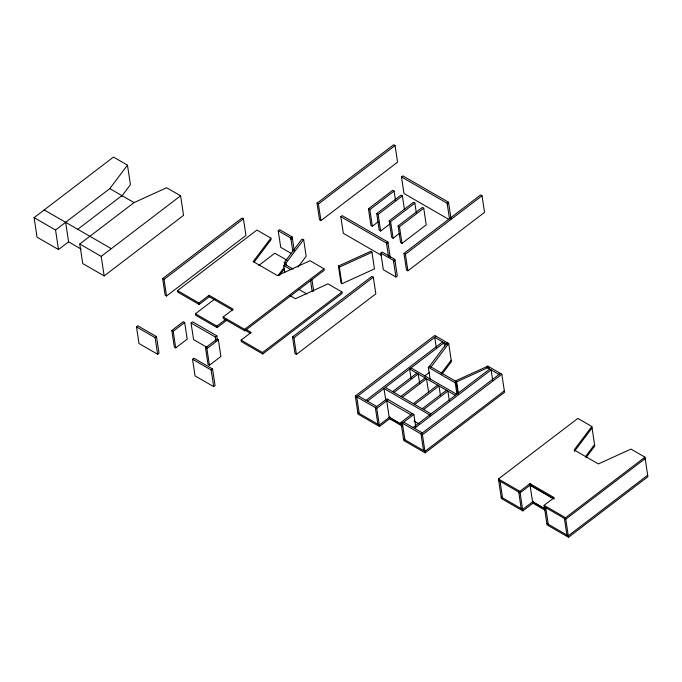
<?xml version="1.0" encoding="UTF-8"?>
<svg xmlns="http://www.w3.org/2000/svg" width="682" height="682" viewBox="0 0 682 682"><rect width="100%" height="100%" fill="white"/><g stroke="black" fill="none" stroke-linecap="round" stroke-linejoin="round"><path stroke-width="1.02" d="M58.49 249.561L55.54 230.013L109.811 188.616L127.474 165.146L113.493 157.073L34.1 217.635L37.058 237.183L58.49 249.561L68.592 241.854L65.642 222.306M121.601 196.425L130.433 184.686L127.474 165.146M199.153 304.462L177.712 292.084L177.49 290.617L256.892 230.056L270.873 238.12L253.201 261.59L277.438 275.579L310.012 260.72L323.993 268.793L324.214 270.26L244.821 330.821L223.381 318.451L223.159 316.985L233.27 309.278L209.033 295.289L198.931 302.996L199.153 304.462L209.255 296.755L209.033 295.289M254.054 262.22L271.095 239.587L270.873 238.12M284.726 265.716L284.258 262.604L301.921 239.135L303.652 239.612L306.167 256.227L297.957 267.122M286.295 265.162L285.988 263.082L303.652 239.612M278.094 275.519L283.772 267.975M279.577 275.306L284.624 268.606M389.371 417.316L389.593 418.782L379.49 426.489L358.05 414.11L355.322 396.037L434.715 335.467L448.696 343.54L431.033 367.01L429.302 366.532L446.966 343.063L448.696 343.54L451.433 361.622L441.97 374.196M441.118 373.565L451.211 360.156M522.838 510.903L501.398 498.525L498.44 478.977L577.842 418.416L591.823 426.489L574.15 449.958L598.387 463.948L630.961 449.088L644.942 457.162L647.9 476.701L568.507 537.263L547.066 524.893L544.108 505.345L554.219 497.638L529.982 483.649L519.88 491.355L522.838 510.903L532.94 503.197L532.719 501.73L545.285 508.985M574.372 451.424L592.044 427.955M585.719 456.301L594.551 444.562M585.94 457.767L594.772 446.028L591.823 426.489M77.757 229.297L121.925 195.606M79.768 244.003L134.039 202.605L166.621 187.746L180.602 195.811L183.56 215.359L104.158 275.92L82.727 263.55L79.768 244.003L101.209 256.381L104.158 275.92M101.209 256.381L180.602 195.811M162.64 278.588L242.033 218.018L243.431 218.828L245.946 235.443L166.544 296.005L165.146 295.195L162.64 278.588L164.038 279.39L166.544 296.005M164.038 279.39L243.431 218.828M136.485 326.9L137.858 325.843L156.502 336.61L159.017 353.225L157.636 354.273L138.992 343.515L136.485 326.9L155.121 337.658L157.636 354.273M291.564 253.619L280.728 247.361L278.213 230.746L279.594 229.698L292.177 236.961L294.232 250.533M317.019 203.193L393.659 144.737L395.057 145.539L397.563 162.154L320.932 220.61L319.534 219.809L317.019 203.193L318.417 203.995L320.932 220.61M318.417 203.995L395.057 145.539M155.121 337.658L156.502 336.61M292.851 251.59L290.796 238.018L292.177 236.961M291.009 239.416L292.39 238.368M171.804 330.472L183.287 321.708L184.686 322.518L187.2 339.133L175.717 347.888L174.319 347.087L171.804 330.472L173.202 331.282L175.717 347.888M227.208 319.901L217.098 327.607L195.666 315.229L195.444 313.763L214.873 298.946M258.793 265.443L274.837 253.201L287.071 260.26M173.202 331.282L184.686 322.518M207.03 347.377L193.569 339.602L191.054 322.987L192.58 321.827L216.816 335.817L217.439 339.968M381.681 255.46L343.327 233.312L340.812 216.697L342.193 215.64L387.862 242.008L390.215 257.583M284.803 272.74L283.703 265.469L285.085 264.42L293.158 269.075M448.756 219.365L404 193.526L401.485 176.911L402.866 175.862L448.534 202.222L451.049 218.837M378.203 221.769L372.346 226.228L370.948 225.427L368.433 208.811L392.687 190.312L394.085 191.122L395.5 200.465M217.098 327.607L216.876 326.141L225.299 319.722M372.346 226.228L369.832 209.621L394.085 191.122M389.848 224.011L380.65 231.028L379.252 230.218L376.737 213.602L400.99 195.103L402.389 195.913L404.426 209.408M215.921 341.136L215.29 336.976L216.816 335.817M380.65 231.028L378.135 214.412L402.389 195.913M205.512 347.82L216.995 339.056L218.393 339.866L220.908 356.481L209.425 365.237L208.027 364.435L205.512 347.82L206.91 348.621L209.425 365.237M192.529 359.261L193.91 358.203L212.554 368.971L215.069 385.586L213.688 386.634L195.043 375.876L192.529 359.261L211.173 370.019L213.688 386.634M206.91 348.621L218.393 339.866M244.821 330.821L244.599 329.363L323.993 268.793M398.979 233.764L393.122 238.231L391.724 237.421L389.209 220.806L413.463 202.307L414.861 203.117L416.429 213.5M393.122 238.231L390.607 221.616L414.861 203.117M290.003 295.621L295.383 298.733L327.965 283.874L341.946 291.947L342.168 293.405L262.766 353.975L241.334 341.597L241.113 340.13L251.215 332.424L245.827 329.312M398.075 225.921L422.329 207.422L423.727 208.232L426.233 224.847L401.988 243.346L400.59 242.536L398.075 225.921L399.473 226.731L401.988 243.346M211.173 370.019L212.554 368.971M399.473 226.731L423.727 208.232M388.518 256.551L386.481 243.065L387.862 242.008M386.626 244.062L388.007 243.005M380.837 253.116L382.218 252.067L394.801 259.331L397.308 275.937L395.927 276.994L383.352 269.731L380.837 253.116L393.42 260.379L395.927 276.994M449.506 218.854L447.153 203.279L448.534 202.222M447.307 204.276L448.688 203.219M262.766 353.975L262.544 352.509L341.946 291.947M292.527 336.959L371.92 276.389L373.318 277.199L375.833 293.814L296.431 354.376L295.033 353.566L292.527 336.959L293.925 337.76L296.431 354.376M393.42 260.379L394.801 259.331M403.983 253.397L480.622 194.941L482.021 195.751L484.535 212.358L407.896 270.822L406.498 270.012L403.983 253.397L405.381 254.207L407.896 270.822M293.925 337.76L373.318 277.199M393.633 261.786L395.014 260.729M405.381 254.207L482.021 195.751M436.113 336.277L356.72 396.839L359.226 413.454M366.021 400.36L442.652 341.904M367.419 401.169L444.05 342.714L444.681 346.865M448.696 343.54L447.315 344.598L434.732 337.326L436.301 347.709M392.576 391.63L416.83 373.131M393.974 392.44L418.228 373.941L419.643 383.284M430.189 379.746L428.305 367.291L429.686 366.234L456.608 381.775L458.492 394.23M379.49 426.489L376.754 408.407L388.237 399.652M424.673 376.029L429.72 372.176M400.88 396.43L425.133 377.93M402.278 397.231L426.531 378.732L428.577 392.235M389.933 416.89L379.269 425.022L357.828 412.644M413.36 403.625L437.605 385.125M414.758 404.435L439.003 385.935L440.419 395.279M457.946 393.488L456.215 382.073L455.261 380.999L487.843 366.14L501.824 374.213L504.552 392.295L425.159 452.857L403.718 440.478L400.99 422.397L412.474 413.642M377.871 424.213L375.356 407.606L386.839 398.842L413.872 414.451L402.389 423.207L404.895 439.822M456.949 394.247L455.226 382.824L456.608 381.775M422.218 408.748L446.471 390.249M423.616 409.55L447.869 391.05L449.285 400.394M413.087 427.537L489.719 369.081M414.486 428.339L491.117 369.883L492.694 380.266M500.426 373.404L421.024 433.965L423.539 450.58M425.159 452.857L422.422 434.775L501.824 374.213M504.33 390.829L424.937 451.39L403.497 439.012M530.767 484.689L520.102 492.822L498.661 480.443M533.273 501.304L522.617 509.437L501.176 497.059M568.507 537.263L565.548 517.723L644.942 457.162M645.163 458.628L565.77 519.19L544.33 506.811M647.678 475.235L568.285 535.805L546.845 523.426M338.417 266.065L370.999 251.206L371.954 252.28L374.461 268.896L341.887 283.755L340.932 282.68L338.417 266.065L339.372 267.139L341.887 283.755M339.372 267.139L371.954 252.28M456.215 382.073L488.798 367.214L487.843 366.14L486.462 367.197L499.045 374.461M284.258 262.604L285.988 263.082M401.485 176.911L447.153 203.279M368.433 208.811L369.832 209.621M376.737 213.602L378.135 214.412M389.209 220.806L390.607 221.616M340.812 216.697L386.481 243.065M278.213 230.746L290.796 238.018M283.703 265.469L290.882 269.612M298.776 289.339L306.849 293.993M428.305 367.291L455.226 382.824M109.811 188.616L134.039 202.605M411.007 367.922L456.676 394.29M455.295 395.338L409.626 368.971L411.041 378.314M385.373 387.47L431.041 413.838M209.255 296.755L232.588 310.225M410.948 414.801L386.72 400.811L389.226 417.427L401.792 424.681M554.44 499.105L530.204 485.115L529.982 483.649M553.392 498.695L530.059 485.226L532.574 501.833L545.14 509.087M413.906 420.956L419.387 424.119M44.202 209.928L111.311 248.674M177.49 290.617L198.931 302.996M223.159 316.985L244.599 329.363M245.153 330.258L250.541 333.37M358.101 395.79L376.737 406.549M403.77 422.158L422.405 432.917M355.322 396.037L376.754 408.407M400.99 422.397L422.422 434.775M498.44 478.977L519.88 491.355M544.108 505.345L565.548 517.723M390.266 417.836L401.042 424.051M389.593 418.782L402.158 426.037M532.94 503.197L545.506 510.451M34.1 217.635L55.54 230.013M195.444 313.763L216.876 326.141M241.113 340.13L262.544 352.509M68.592 241.854L81.158 249.101M191.054 322.987L215.29 336.976M564.372 518.38L566.887 534.995M545.728 507.621L548.243 524.228M518.704 492.012L521.218 508.627M500.059 481.253L502.574 497.869M429.813 415.892L429.66 414.895L383.992 388.527L385.722 399.95M413.872 414.451L415.756 426.906M313.72 291.376L311.998 279.952L310.617 281.01L312.185 291.393"/></g></svg>
